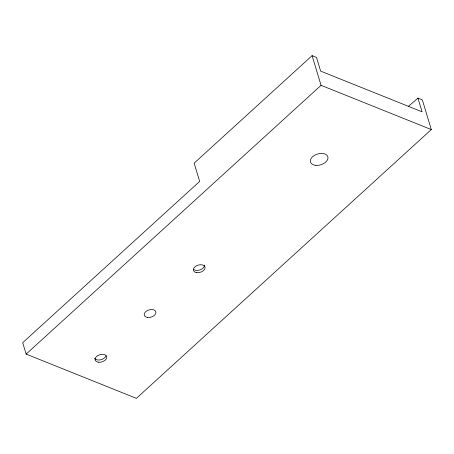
<?xml version="1.0" encoding="UTF-8"?>
<svg xmlns="http://www.w3.org/2000/svg" width="454" height="454" viewBox="0 0 454 454"><rect width="100%" height="100%" fill="white"/><g stroke="black" fill="none" stroke-linecap="round" stroke-linejoin="round"><path stroke-width="0.68" d="M417.935 98.126L422.067 111.815L320.643 71.119L316.512 57.425L312.102 55.655L194.136 163.168L199.647 181.424L22.7 342.696L26.145 354.109L136.387 398.345L431.3 129.56L422.345 99.891L417.935 98.126L408.271 106.474M26.145 354.109L321.057 85.324L431.3 129.56M312.102 55.655L321.057 85.324M106.02 355.766A6.067 3.751 -16.8 0 1 100.572 359.812A6.067 3.751 -16.8 0 1 94.625 358.246M204.442 265.147A6.067 3.751 -16.8 0 1 200.396 269.755A6.067 3.751 -16.8 0 1 193.603 269.432M147.419 317.431A6.067 3.751 -16.8 0 0 155.977 312.227A6.067 3.751 -16.8 0 0 146.835 310.871A6.067 3.751 -16.8 0 0 147.419 317.431M196.576 272.633A6.067 3.751 -16.8 0 0 205.129 267.429A6.067 3.751 -16.8 0 0 195.992 266.072A6.067 3.751 -16.8 0 0 196.576 272.633M315.178 165.284A9.103 5.63 -16.8 0 0 328.009 157.481A9.103 5.63 -16.8 0 0 314.299 155.45A9.103 5.63 -16.8 0 0 315.178 165.284M98.268 362.224A6.067 3.751 -16.8 0 0 106.826 357.026A6.067 3.751 -16.8 0 0 97.684 355.669A6.067 3.751 -16.8 0 0 98.268 362.224"/></g></svg>
